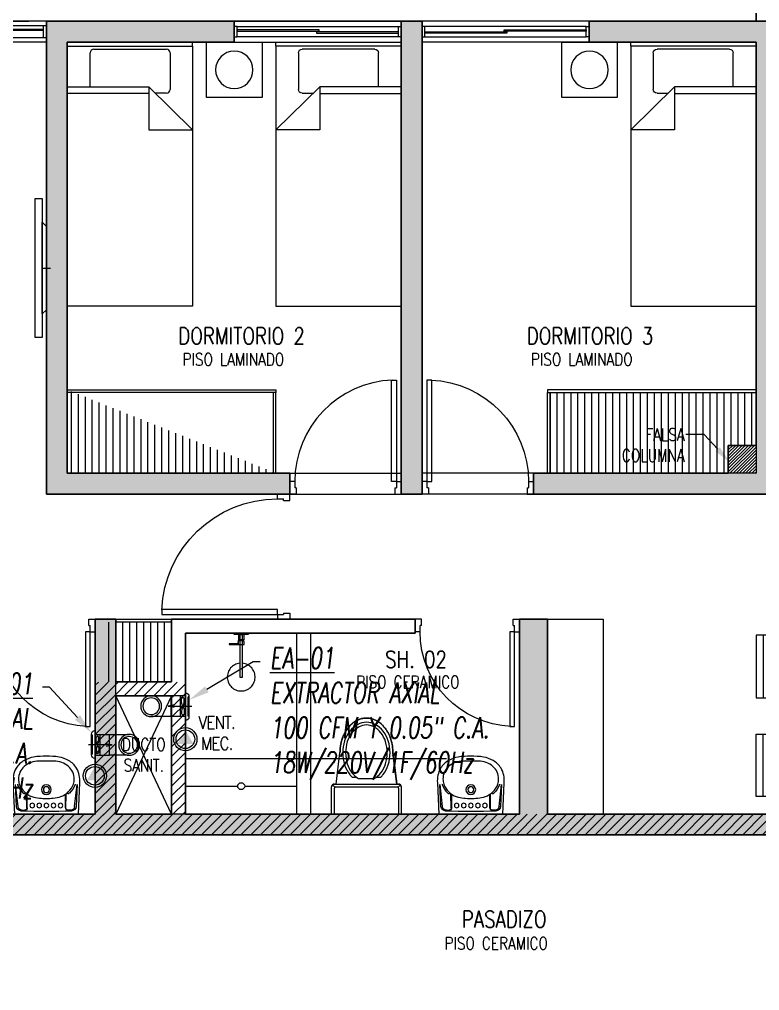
# Model space of a CAD drawing. Header units: millimetres. Extents: x -3 to 53, y -269 to 39.
# Drawn here: x 29.66 to 34.98, y -157.61 to -150.63 of the extents above; entities that cross this region are included whole.
import ezdxf
from ezdxf import colors
from ezdxf.entities.mleader import LeaderData, LeaderLine
from ezdxf.enums import TextEntityAlignment as Align
from ezdxf.math import Vec2, Vec3

# ---------------------------------------------------------------- set-up
doc = ezdxf.new("R2010")
doc.units = ezdxf.units.MM
doc.header["$LTSCALE"] = 15
doc.linetypes.add('HIDDEN2', pattern=[0.1875, 0.125, -0.0625])
doc.layers.get('0').update_dxf_attribs({"color": 250})
for name, color, linetype in [('A-EST HATCH', 250, 'Continuous'), ('A-EST PLACAS', 250, 'Continuous'), ('A-EST VIGAS', 250, 'HIDDEN2'), ('A-HATCH', 250, 'Continuous'), ('A-LINEAS', 250, 'Continuous'), ('A-MOBILIARIO', 250, 'Continuous'), ('A-MURO BAJO', 251, 'Continuous'), ('A-PROYECCIONES', 250, 'HIDDEN2'), ('A-SANITARIOS', 250, 'Continuous'), ('A-TEXTO-ACABADO PISO', 250, 'Continuous'), ('A-TEXTO-AMBIENTE', 252, 'Continuous'), ('A-TEXTO-INDICACIONES', 250, 'Continuous'), ('DLP_MOBILIARIO FIJO', 250, 'Continuous'), ('L-06_EQ-FIN-CONT', 141, 'Continuous'), ('L3 Equipos y Ductos', 160, 'Continuous'), ('L4 Linea mediana', 191, 'Continuous'), ('L6 Linea fina', 141, 'Continuous'), ('MURO CF 60', 250, 'Continuous')]:
    doc.layers.add(name, color=color, linetype=linetype)
doc.layers.add('A-MUROS', color=252, linetype='Continuous', lineweight=30)
doc.styles.add('JNV ING', font='romans.shx', dxfattribs={"width": 0.7, "oblique": 8, "height": 0.15})
doc.styles.add('ROMANS', font='romans.shx', dxfattribs={"width": 0.8})
pattern_1 = [(45, (359.999406, -111.216353), (-0.035355339, 0.035355339), [])]

# ---------------------------------------------------------------- blocks, each defined once
blk = doc.blocks.new('FUTURE 150')
at = {"layer": 'L3 Equipos y Ductos'}
for p, q in [((-0.1294, 0.1486), (-0.1294, -0.0006)), ((-0.104, -0.026), (-0.104, 0.174)), ((-0.104, 0.152), (0, 0.152)), ((0, 0.152), (0, 0.002)), ((-0.104, 0.002), (0, 0.002))]:
    blk.add_line(p, q, dxfattribs=at)
for centre, start, end in [((-0.104, 0.1486), 90, 180), ((-0.104, -0.0006), 180, 270)]:
    blk.add_arc(centre, 0.0254, start, end, dxfattribs=at)
at = {"layer": 'L4 Linea mediana'}
for p, q in [((-0.1294, 0.1448), (-0.1239, 0.1448)), ((-0.1239, 0.0052), (-0.1239, 0.1448)), ((-0.066, 0.152), (-0.066, 0.002)), ((-0.1294, 0.0052), (-0.1239, 0.0052))]:
    blk.add_line(p, q, dxfattribs=at)
at = {"layer": 'L6 Linea fina'}
for p, q in [((0.0199, 0.077), (-0.1499, 0.077)), ((-0.0231, 0.0872), (0.0199, 0.077)), ((-0.0231, 0.0668), (0.0199, 0.077))]:
    blk.add_line(p, q, dxfattribs=at)
for points in [[(-0.0857, 0.077), (-0.0921, 0.0934), (-0.0951, 0.1284), (-0.0911, 0.1379), (-0.0857, 0.1402)], [(-0.0857, 0.077), (-0.0794, 0.0934), (-0.0764, 0.1284), (-0.0804, 0.1379), (-0.0857, 0.1402)], [(-0.0857, 0.077), (-0.0921, 0.0606), (-0.0951, 0.0256), (-0.0911, 0.0161), (-0.0857, 0.0138)], [(-0.0857, 0.077), (-0.0794, 0.0606), (-0.0764, 0.0256), (-0.0804, 0.0161), (-0.0857, 0.0138)]]:
    blk.add_spline(points, degree=3, dxfattribs=at)
blk = doc.blocks.new('Trampa de humo')
at = {"layer": 'L3 Equipos y Ductos'}
blk.add_lwpolyline([(0.155, 0.15), (0.013, 0.15), (0.013, 0), (0.155, 0)], dxfattribs=at)
for radius in [0.075, 0.06]:
    blk.add_circle((0.155, 0.075), radius, dxfattribs=at)
blk = doc.blocks.new('FUTURE150 con trampa')
blk.add_blockref('Trampa de humo', (0.0927, 0.0279))
at = {"layer": 'L-06_EQ-FIN-CONT'}
blk.add_blockref('FUTURE 150', (0.1057, 0.0259), dxfattribs=at)
blk = doc.blocks.new('PTO ELECT')
at = {"layer": 'L4 Linea mediana', "ltscale": 1.5}
blk.add_circle((-0.6859, 0.0891), 0.0833, dxfattribs=at)
at = {"layer": 'L6 Linea fina', "ltscale": 1.5}
blk.add_circle((-0.6859, 0.0891), 0.0671, dxfattribs=at)
blk.add_solid([(-0.6278, 0.0555), (-0.744, 0.0555), (-0.6278, 0.0555), (-0.6859, 0.1562)], dxfattribs=at)
blk = doc.blocks.new('TEXTO DUCTOS PT')
at = {"layer": 'A-TEXTO-INDICACIONES', "insert": (29.2, -5.75, 0), "char_height": 0.09, "width": 0.4157, "attachment_point": 5, "style": 'ROMANS'}
blk.add_mtext('\\pxsm1,t16;DUCTO SANIT.', dxfattribs=at)
blk = doc.blocks.new('EST.P11')
at = {"layer": 'A-EST HATCH'}
h = blk.add_hatch(color=256, dxfattribs=at)
h.dxf.hatch_style = 1
h.paths.add_polyline_path([(31.6, 7.325), (30, 7.325), (30, 10.425), (31.2, 10.425), (31.2, 10.575), (29.85, 10.575), (29.85, 7.175), (31.6, 7.175)])
h.paths.add_polyline_path([(32.4, 10.575), (32.55, 10.575), (32.55, 7.175), (32.4, 7.175)])
h.paths.add_polyline_path([(34.95, 10.425), (34.95, 7.325), (33.35, 7.325), (33.35, 7.175), (35.1, 7.175), (35.1, 10.575), (33.75, 10.575), (33.75, 10.425)])
h = blk.add_hatch(color=256, dxfattribs=at)
h.dxf.hatch_style = 1
h.paths.add_polyline_path([(27.6, 4.725), (37, 4.725), (37, 4.875), (33.45, 4.875), (33.45, 6.275), (33.25, 6.275), (33.25, 4.875), (30.35, 4.875), (30.35, 6.275), (30.2, 6.275), (30.2, 4.875), (27.8, 4.875), (27.8, 6.125), (29.45, 6.125), (29.45, 6.275), (27.175, 6.275), (27.175, 6.125), (27.6, 6.125)])
h.paths.add_polyline_path([(29, 1.975), (29, 2.125), (27.2, 2.125), (27.2, 3.375), (29.75, 3.375), (29.75, 1.975), (29.9, 1.975), (29.9, 3.375), (33.25, 3.375), (33.25, 1.975), (33.45, 1.975), (33.45, 3.375), (37, 3.375), (37, 3.525), (27, 3.525), (27, 1.975)])
at = {"layer": 'A-EST PLACAS'}
for points in [[(31.6, 7.325), (30, 7.325), (30, 10.425), (31.2, 10.425), (31.2, 10.575), (29.85, 10.575), (29.85, 7.175), (31.6, 7.175)], [(32.4, 10.575), (32.55, 10.575), (32.55, 7.175), (32.4, 7.175)], [(34.95, 10.425), (34.95, 7.325), (33.35, 7.325), (33.35, 7.175), (35.1, 7.175), (35.1, 10.575), (33.75, 10.575), (33.75, 10.425)], [(27.6, 4.725), (37, 4.725), (37, 4.875), (33.45, 4.875), (33.45, 6.275), (33.25, 6.275), (33.25, 4.875), (30.35, 4.875), (30.35, 6.275), (30.2, 6.275), (30.2, 4.875), (27.8, 4.875), (27.8, 6.125), (29.45, 6.125), (29.45, 6.275), (27.175, 6.275), (27.175, 6.125), (27.6, 6.125)]]:
    blk.add_lwpolyline(points, close=True, dxfattribs=at)
at = {"layer": 'A-EST VIGAS'}
for p, q in [((27.85, 10.575), (29.85, 10.575)), ((32.4, 10.575), (31.2, 10.575)), ((33.75, 10.575), (32.55, 10.575)), ((31.6, 7.325), (32.4, 7.325)), ((33.35, 7.325), (32.55, 7.325)), ((31.6, 7.175), (32.4, 7.175)), ((33.35, 7.175), (32.55, 7.175))]:
    blk.add_line(p, q, dxfattribs=at)
blk.add_lwpolyline([(34.95, 10.575), (34.95, 11.05), (37.9, 11.05)], dxfattribs=at)
blk = doc.blocks.new('*U140')
for p, q in [((0.01, 0.855), (0.01, 0.9)), ((0.055, 0.855), (0.01, 0.855)), ((0.1, 0.865), (0.055, 0.865)), ((0.055, 0.855), (0.055, 0.865)), ((0.1, 0.865), (0.1, 0.9)), ((0.055, 0.045), (0.01, 0.045)), ((0.01, 0.045), (0.01, 0)), ((0.055, 0.045), (0.055, 0.035)), ((0.1, 0.035), (0.055, 0.035)), ((0.1, 0.035), (0.1, 0))]:
    blk.add_line(p, q)
blk.add_lwpolyline([(0.93, 0.07), (0.93, 0.035), (0.1, 0.035), (0.1, 0.07)], close=True)
at = {"linetype": 'HIDDEN2'}
blk.add_arc((0.0995, 0.0339), 0.8311, 2.23015, 89.96723, dxfattribs=at)
blk = doc.blocks.new('*U142')
for p, q in [((0.01, 0.705), (0.01, 0.75)), ((0.055, 0.705), (0.01, 0.705)), ((0.1, 0.715), (0.055, 0.715)), ((0.055, 0.705), (0.055, 0.715)), ((0.1, 0.715), (0.1, 0.75)), ((0.055, 0.045), (0.01, 0.045)), ((0.01, 0.045), (0.01, 0)), ((0.055, 0.045), (0.055, 0.035)), ((0.1, 0.035), (0.055, 0.035)), ((0.1, 0.035), (0.1, 0))]:
    blk.add_line(p, q)
blk.add_lwpolyline([(0.78, 0.07), (0.78, 0.035), (0.1, 0.035), (0.1, 0.07)], close=True)
at = {"linetype": 'HIDDEN2'}
blk.add_arc((0.0996, 0.0341), 0.6809, 2.23015, 89.96723, dxfattribs=at)
blk = doc.blocks.new('BOWL-ITALGRIF_VARADERO_01')
for p, q in [((-0.2032, -0.1971), (-0.2208, -0.038)), ((0.2032, -0.1971), (0.2208, -0.038)), ((-0.1404, -0.2077), (-0.1424, -0.1083)), ((-0.1375, -0.205), (-0.1375, -0.1117)), ((0.1375, -0.205), (0.1375, -0.1117)), ((0.1404, -0.2077), (0.1424, -0.1083)), ((-0.1753, -0.222), (-0.1544, -0.222)), ((0.1753, -0.222), (0.1544, -0.222))]:
    blk.add_line(p, q)
for points in [[(-0.0917, 0.1589, -0.02989), (-0.0456, 0.1646, -0.007822), (0.0456, 0.1646, -0.02989), (0.0918, 0.1589, -0.091737), (0.1601, 0.1343, -0.112496), (0.2175, 0.0792, -0.147885), (0.2402, -0.0257), (0.23, -0.25), (-0.23, -0.25), (-0.2402, -0.0257, -0.147885), (-0.2175, 0.0792, -0.112496), (-0.1601, 0.1343, -0.091737)], [(-0.0496, -0.1363, -0.062677), (-0.1048, -0.1249, -0.110639), (-0.1576, -0.091, -0.120976), (-0.195, -0.0344, -0.061198), (-0.2, 0, -0.21707), (-0.1593, 0.092, -0.174983), (-0.0545, 0.1298, -0.010618), (0, 0.131, -0.010618), (0.0545, 0.1298, -0.174983), (0.1593, 0.092, -0.21707), (0.2, 0, -0.061198), (0.195, -0.0344, -0.120976), (0.1576, -0.091, -0.110639), (0.1048, -0.1249, -0.062677), (0.0496, -0.1363, -0.017583), (0, -0.138, -0.017583)]]:
    blk.add_lwpolyline(points, format="xyb", close=True)
for points in [[(-0.2216, -0.0381), (-0.2145, -0.1954, 0.390823), (-0.1807, -0.2288, 0.017524), (0.1807, -0.2288, 0.390823), (0.2145, -0.1954), (0.2216, -0.0381)], [(-0.2072, -0.035, 0.005), (-0.2064, -0.038, 0.121292), (-0.166, -0.0996, 0.007977), (-0.1624, -0.1031)], [(0.2072, -0.035, -0.005), (0.2064, -0.038, -0.121292), (0.166, -0.0996, -0.007977), (0.1624, -0.1031)]]:
    blk.add_lwpolyline(points, format="xyb")
for centre, radius in [((0, -0.075), 0.035), ((0, -0.075), 0.0215), ((-0.1015, -0.1885), 0.0165), ((-0.051, -0.1885), 0.0165), ((0, -0.1885), 0.0165), ((0.051, -0.1885), 0.0165), ((0.1015, -0.1885), 0.0165)]:
    blk.add_circle(centre, radius)
for centre, radius, start, end in [((-0.1583, -0.0987), 0.006, 226.64309, 46.64309), ((-0.1404, -0.1083), 0.002, 54.36186, 181.13739), ((-0.1355, -0.1117), 0.002, 56.71088, 180), ((0.1048, -0.1249), 9.094947017729287e-16, 0, 217.6714), ((0.1355, -0.1117), 0.002, 0, 123.28912), ((0.1404, -0.1083), 0.002, 358.86261, 125.63814), ((0.1583, -0.0987), 0.006, 133.35691, 313.35691), ((-0.1753, -0.194), 0.028, 186.31112, 270), ((-0.1545, -0.205), 0.017, 270, 0), ((-0.1544, -0.208), 0.014, 270, 1.13739), ((0.1545, -0.205), 0.017, 180, 270), ((0.1544, -0.208), 0.014, 178.86261, 270), ((0.1753, -0.194), 0.028, 270, 353.68888)]:
    blk.add_arc(centre, radius, start, end)
blk = doc.blocks.new('SIFON JET_PLANTA')
for p, q in [((-0.215, 0.2181, 0), (-0.44, 0.19, 0)), ((-0.215, -0.23, 0), (-0.215, 0.23, 0)), ((-0.2091, 0.2441, 0), (-0.1921, 0.2271, 0)), ((-0.195, 0.25, 0), (0, 0.25, 0)), ((-0.195, -0.22, 0), (-0.195, 0.22, 0)), ((-0.185, 0.23, 0), (0, 0.23, 0)), ((0, 0.25, 0), (0, -0.25, 0)), ((-0.265, 0.0718, 0), (-0.265, 0.1028, 0)), ((-0.255, -0.0562, 0), (-0.255, 0.0562, 0)), ((-0.265, -0.1028, 0), (-0.265, -0.0718, 0)), ((-0.215, -0.2181, 0), (-0.44, -0.19, 0)), ((-0.2091, -0.2441, 0), (-0.1921, -0.2271, 0)), ((0, -0.25, 0), (-0.195, -0.25, 0)), ((0, -0.23, 0), (-0.185, -0.23, 0))]:
    blk.add_line(p, q)
at = {"extrusion": (-2.64698e-23, 6.61744e-24, -1)}
for p, q in [((-0.4322, 0.191, 0), (-0.215, 0.2181, 0)), ((-0.215, 0.2278, 0), (-0.2149, 0.2323, 0)), ((-0.215, 0.2234, 0), (-0.215, 0.2278, 0)), ((-0.215, 0.2181, 0), (-0.215, 0.2234, 0)), ((-0.2149, 0.2323, 0), (-0.2142, 0.2356, 0)), ((-0.2142, 0.2356, 0), (-0.2129, 0.239, 0)), ((-0.2129, 0.239, 0), (-0.211, 0.2419, 0)), ((-0.211, 0.2419, 0), (-0.2091, 0.2441, 0)), ((-0.2091, 0.2441, 0), (-0.2077, 0.2455, 0)), ((-0.2077, 0.2455, 0), (-0.2055, 0.247, 0)), ((-0.2055, 0.247, 0), (-0.2007, 0.2492, 0)), ((-0.2007, 0.2492, 0), (-0.195, 0.25, 0)), ((-0.195, 0.25, 0), (-0.195, 0.25, 0)), ((-0.195, 0.25, 0), (-0.1605, 0.25, 0)), ((-0.1605, 0.25, 0), (-0.0975, 0.25, 0)), ((-0.0975, 0.25, 0), (-0.0323, 0.25, 0)), ((-0.0323, 0.25, 0), (0, 0.25, 0)), ((0, 0.25, 0), (0, -0.25, 0)), ((-0.6106, 0.1389, 0), (-0.6061, 0.142, 0)), ((-0.6061, 0.142, 0), (-0.6, 0.1461, 0)), ((-0.6, 0.1461, 0), (-0.5963, 0.1484, 0)), ((-0.5963, 0.1484, 0), (-0.5908, 0.1517, 0)), ((-0.5908, 0.1517, 0), (-0.5862, 0.1543, 0)), ((-0.5862, 0.1543, 0), (-0.5794, 0.158, 0)), ((-0.5794, 0.158, 0), (-0.5693, 0.1629, 0)), ((-0.5693, 0.1629, 0), (-0.5517, 0.1703, 0)), ((-0.5517, 0.1703, 0), (-0.5465, 0.1722, 0)), ((-0.5465, 0.1722, 0), (-0.5385, 0.1749, 0)), ((-0.5385, 0.1749, 0), (-0.5346, 0.176, 0)), ((-0.5346, 0.176, 0), (-0.5265, 0.1784, 0)), ((-0.5265, 0.1784, 0), (-0.5216, 0.1797, 0)), ((-0.5216, 0.1797, 0), (-0.5148, 0.1813, 0)), ((-0.5148, 0.1813, 0), (-0.5079, 0.1829, 0)), ((-0.5079, 0.1829, 0), (-0.5016, 0.1842, 0)), ((-0.5016, 0.1842, 0), (-0.4865, 0.1867, 0)), ((-0.4865, 0.1867, 0), (-0.4763, 0.188, 0)), ((-0.4763, 0.188, 0), (-0.4726, 0.1884, 0)), ((-0.4726, 0.1884, 0), (-0.4636, 0.1892, 0)), ((-0.4636, 0.1892, 0), (-0.4549, 0.1897, 0)), ((-0.4549, 0.1897, 0), (-0.449, 0.1899, 0)), ((-0.449, 0.1899, 0), (-0.44, 0.19, 0)), ((-0.44, 0.19, 0), (-0.4322, 0.191, 0)), ((-0.6745, 0.0655, 0), (-0.6722, 0.0699, 0)), ((-0.6722, 0.0699, 0), (-0.6705, 0.0728, 0)), ((-0.6705, 0.0728, 0), (-0.669, 0.0755, 0)), ((-0.669, 0.0755, 0), (-0.6672, 0.0785, 0)), ((-0.6672, 0.0785, 0), (-0.665, 0.082, 0)), ((-0.665, 0.082, 0), (-0.6634, 0.0845, 0)), ((-0.6634, 0.0845, 0), (-0.6611, 0.088, 0)), ((-0.6611, 0.088, 0), (-0.657, 0.0936, 0)), ((-0.657, 0.0936, 0), (-0.6534, 0.0984, 0)), ((-0.657, 0.0936, 0), (-0.657, 0.0936, 0)), ((-0.6534, 0.0984, 0), (-0.6503, 0.1023, 0)), ((-0.6534, 0.0984, 0), (-0.6534, 0.0984, 0)), ((-0.6503, 0.1023, 0), (-0.6453, 0.108, 0)), ((-0.6453, 0.108, 0), (-0.6386, 0.1152, 0)), ((-0.6386, 0.1152, 0), (-0.6326, 0.121, 0)), ((-0.6326, 0.121, 0), (-0.6299, 0.1235, 0)), ((-0.6299, 0.1235, 0), (-0.6251, 0.1276, 0)), ((-0.6251, 0.1276, 0), (-0.6206, 0.1314, 0)), ((-0.6206, 0.1314, 0), (-0.6168, 0.1344, 0)), ((-0.6168, 0.1344, 0), (-0.6106, 0.1389, 0)), ((-0.69, 0, 0), (-0.6899, 0.0044, 0)), ((-0.6899, 0.0044, 0), (-0.6897, 0.0096, 0)), ((-0.6897, 0.0096, 0), (-0.6893, 0.014, 0)), ((-0.6893, 0.014, 0), (-0.6887, 0.0194, 0)), ((-0.6887, 0.0194, 0), (-0.6881, 0.0236, 0)), ((-0.6881, 0.0236, 0), (-0.6872, 0.0284, 0)), ((-0.6881, 0.0236, 0), (-0.6881, 0.0236, 0)), ((-0.6872, 0.0284, 0), (-0.6867, 0.031, 0)), ((-0.6867, 0.031, 0), (-0.6855, 0.0361, 0)), ((-0.6855, 0.0361, 0), (-0.6838, 0.0421, 0)), ((-0.6855, 0.0361, 0), (-0.6855, 0.0361, 0)), ((-0.6838, 0.0421, 0), (-0.6819, 0.048, 0)), ((-0.6838, 0.0421, 0), (-0.6838, 0.0421, 0)), ((-0.6819, 0.048, 0), (-0.6804, 0.0521, 0)), ((-0.6804, 0.0521, 0), (-0.6793, 0.0547, 0)), ((-0.6793, 0.0547, 0), (-0.6779, 0.0582, 0)), ((-0.6779, 0.0582, 0), (-0.6745, 0.0655, 0)), ((-0.6745, 0.0655, 0), (-0.6745, 0.0655, 0)), ((-0.6899, -0.0065, 0), (-0.69, 0, 0)), ((-0.6896, -0.0111, 0), (-0.6899, -0.0065, 0)), ((-0.6891, -0.0164, 0), (-0.6896, -0.0111, 0)), ((-0.6881, -0.0232, 0), (-0.6891, -0.0164, 0)), ((-0.6876, -0.0264, 0), (-0.6881, -0.0232, 0)), ((-0.687, -0.0296, 0), (-0.6876, -0.0264, 0)), ((-0.6864, -0.0321, 0), (-0.687, -0.0296, 0)), ((-0.6855, -0.0361, 0), (-0.6864, -0.0321, 0)), ((-0.6838, -0.0419, 0), (-0.6855, -0.0361, 0)), ((-0.6827, -0.0457, 0), (-0.6838, -0.0419, 0)), ((-0.6814, -0.0492, 0), (-0.6827, -0.0457, 0)), ((-0.6803, -0.0522, 0), (-0.6814, -0.0492, 0)), ((-0.6792, -0.0551, 0), (-0.6803, -0.0522, 0)), ((-0.6779, -0.0581, 0), (-0.6792, -0.0551, 0)), ((-0.677, -0.0602, 0), (-0.6779, -0.0581, 0)), ((-0.6751, -0.0642, 0), (-0.677, -0.0602, 0)), ((-0.6722, -0.0699, 0), (-0.6751, -0.0642, 0)), ((-0.6706, -0.0727, 0), (-0.6722, -0.0699, 0)), ((-0.6679, -0.0774, 0), (-0.6706, -0.0727, 0)), ((-0.6646, -0.0826, 0), (-0.6679, -0.0774, 0)), ((-0.6623, -0.0862, 0), (-0.6646, -0.0826, 0)), ((-0.6599, -0.0897, 0), (-0.6623, -0.0862, 0)), ((-0.6554, -0.0958, 0), (-0.6599, -0.0897, 0)), ((-0.6494, -0.1032, 0), (-0.6554, -0.0958, 0)), ((-0.6458, -0.1074, 0), (-0.6494, -0.1032, 0)), ((-0.64, -0.1137, 0), (-0.6458, -0.1074, 0)), ((-0.6379, -0.1158, 0), (-0.64, -0.1137, 0)), ((-0.6347, -0.119, 0), (-0.6379, -0.1158, 0)), ((-0.6335, -0.1201, 0), (-0.6347, -0.119, 0)), ((-0.6347, -0.119, 0), (-0.6347, -0.119, 0)), ((-0.6318, -0.1217, 0), (-0.6335, -0.1201, 0)), ((-0.6305, -0.123, 0), (-0.6318, -0.1217, 0)), ((-0.6318, -0.1217, 0), (-0.6318, -0.1217, 0)), ((-0.6288, -0.1244, 0), (-0.6305, -0.123, 0)), ((-0.6276, -0.1255, 0), (-0.6288, -0.1244, 0)), ((-0.6262, -0.1268, 0), (-0.6276, -0.1255, 0)), ((-0.6245, -0.1281, 0), (-0.6262, -0.1268, 0)), ((-0.6235, -0.1291, 0), (-0.6245, -0.1281, 0)), ((-0.6245, -0.1281, 0), (-0.6245, -0.1281, 0)), ((-0.6223, -0.13, 0), (-0.6235, -0.1291, 0)), ((-0.6215, -0.1307, 0), (-0.6223, -0.13, 0)), ((-0.6204, -0.1315, 0), (-0.6215, -0.1307, 0)), ((-0.6193, -0.1324, 0), (-0.6204, -0.1315, 0)), ((-0.6179, -0.1335, 0), (-0.6193, -0.1324, 0)), ((-0.6168, -0.1344, 0), (-0.6179, -0.1335, 0)), ((-0.6153, -0.1355, 0), (-0.6168, -0.1344, 0)), ((-0.6142, -0.1363, 0), (-0.6153, -0.1355, 0)), ((-0.612, -0.1379, 0), (-0.6142, -0.1363, 0)), ((-0.6086, -0.1403, 0), (-0.612, -0.1379, 0)), ((-0.607, -0.1415, 0), (-0.6086, -0.1403, 0)), ((-0.6058, -0.1422, 0), (-0.607, -0.1415, 0)), ((-0.6039, -0.1435, 0), (-0.6058, -0.1422, 0)), ((-0.602, -0.1448, 0), (-0.6039, -0.1435, 0)), ((-0.6004, -0.1458, 0), (-0.602, -0.1448, 0)), ((-0.5987, -0.1469, 0), (-0.6004, -0.1458, 0)), ((-0.5964, -0.1483, 0), (-0.5987, -0.1469, 0)), ((-0.595, -0.1492, 0), (-0.5964, -0.1483, 0)), ((-0.5936, -0.15, 0), (-0.595, -0.1492, 0)), ((-0.5918, -0.1511, 0), (-0.5936, -0.15, 0)), ((-0.5896, -0.1524, 0), (-0.5918, -0.1511, 0)), ((-0.5871, -0.1538, 0), (-0.5896, -0.1524, 0)), ((-0.5833, -0.1559, 0), (-0.5871, -0.1538, 0)), ((-0.5781, -0.1587, 0), (-0.5833, -0.1559, 0)), ((-0.5759, -0.1598, 0), (-0.5781, -0.1587, 0)), ((-0.5738, -0.1608, 0), (-0.5759, -0.1598, 0)), ((-0.5702, -0.1625, 0), (-0.5738, -0.1608, 0)), ((-0.5675, -0.1637, 0), (-0.5702, -0.1625, 0)), ((-0.5659, -0.1645, 0), (-0.5675, -0.1637, 0)), ((-0.5644, -0.1652, 0), (-0.5659, -0.1645, 0)), ((-0.5614, -0.1664, 0), (-0.5644, -0.1652, 0)), ((-0.5598, -0.1671, 0), (-0.5614, -0.1664, 0)), ((-0.5568, -0.1683, 0), (-0.5598, -0.1671, 0)), ((-0.5543, -0.1693, 0), (-0.5568, -0.1683, 0)), ((-0.551, -0.1706, 0), (-0.5543, -0.1693, 0)), ((-0.5491, -0.1713, 0), (-0.551, -0.1706, 0)), ((-0.5465, -0.1722, 0), (-0.5491, -0.1713, 0)), ((-0.5449, -0.1728, 0), (-0.5465, -0.1722, 0)), ((-0.5428, -0.1735, 0), (-0.5449, -0.1728, 0)), ((-0.5412, -0.174, 0), (-0.5428, -0.1735, 0)), ((-0.5385, -0.1749, 0), (-0.5412, -0.174, 0)), ((-0.5352, -0.1759, 0), (-0.5385, -0.1749, 0)), ((-0.5385, -0.1749, 0), (-0.5385, -0.1749, 0)), ((-0.5321, -0.1768, 0), (-0.5352, -0.1759, 0)), ((-0.5296, -0.1775, 0), (-0.5321, -0.1768, 0)), ((-0.5267, -0.1783, 0), (-0.5296, -0.1775, 0)), ((-0.5238, -0.1791, 0), (-0.5267, -0.1783, 0)), ((-0.5267, -0.1783, 0), (-0.5267, -0.1783, 0)), ((-0.5217, -0.1796, 0), (-0.5238, -0.1791, 0)), ((-0.5177, -0.1807, 0), (-0.5217, -0.1796, 0)), ((-0.5151, -0.1813, 0), (-0.5177, -0.1807, 0)), ((-0.5118, -0.1821, 0), (-0.5151, -0.1813, 0)), ((-0.5094, -0.1826, 0), (-0.5118, -0.1821, 0)), ((-0.5066, -0.1832, 0), (-0.5094, -0.1826, 0)), ((-0.5022, -0.184, 0), (-0.5066, -0.1832, 0)), ((-0.4974, -0.1849, 0), (-0.5022, -0.184, 0)), ((-0.495, -0.1854, 0), (-0.4974, -0.1849, 0)), ((-0.4974, -0.1849, 0), (-0.4974, -0.1849, 0)), ((-0.4936, -0.1856, 0), (-0.495, -0.1854, 0)), ((-0.4916, -0.1859, 0), (-0.4936, -0.1856, 0)), ((-0.4884, -0.1864, 0), (-0.4916, -0.1859, 0)), ((-0.4862, -0.1867, 0), (-0.4884, -0.1864, 0)), ((-0.4824, -0.1872, 0), (-0.4862, -0.1867, 0)), ((-0.4812, -0.1874, 0), (-0.4824, -0.1872, 0)), ((-0.4785, -0.1877, 0), (-0.4812, -0.1874, 0)), ((-0.4761, -0.188, 0), (-0.4785, -0.1877, 0)), ((-0.4735, -0.1883, 0), (-0.4761, -0.188, 0)), ((-0.4695, -0.1887, 0), (-0.4735, -0.1883, 0)), ((-0.4651, -0.189, 0), (-0.4695, -0.1887, 0)), ((-0.4639, -0.1891, 0), (-0.4651, -0.189, 0)), ((-0.4651, -0.189, 0), (-0.4651, -0.189, 0)), ((-0.4619, -0.1893, 0), (-0.4639, -0.1891, 0)), ((-0.4592, -0.1894, 0), (-0.4619, -0.1893, 0)), ((-0.4568, -0.1896, 0), (-0.4592, -0.1894, 0)), ((-0.455, -0.1897, 0), (-0.4568, -0.1896, 0)), ((-0.4518, -0.1898, 0), (-0.455, -0.1897, 0)), ((-0.449, -0.1899, 0), (-0.4518, -0.1898, 0)), ((-0.4467, -0.1899, 0), (-0.449, -0.1899, 0)), ((-0.4428, -0.19, 0), (-0.4467, -0.1899, 0)), ((-0.44, -0.19, 0), (-0.4428, -0.19, 0)), ((-0.215, -0.2181, 0), (-0.44, -0.19, 0)), ((-0.215, -0.227, 0), (-0.215, -0.2181, 0)), ((-0.215, -0.23, 0), (-0.215, -0.227, 0)), ((-0.2147, -0.2335, 0), (-0.215, -0.23, 0)), ((-0.2138, -0.2369, 0), (-0.2147, -0.2335, 0)), ((-0.2126, -0.2395, 0), (-0.2138, -0.2369, 0)), ((-0.2138, -0.2369, 0), (-0.2138, -0.2369, 0)), ((-0.2108, -0.2423, 0), (-0.2126, -0.2395, 0)), ((-0.2126, -0.2395, 0), (-0.2126, -0.2395, 0)), ((-0.2091, -0.2441, 0), (-0.2108, -0.2423, 0)), ((-0.2108, -0.2423, 0), (-0.2108, -0.2423, 0)), ((-0.2108, -0.2423, 0), (-0.2108, -0.2423, 0)), ((-0.209, -0.244, 0), (-0.2091, -0.2441, 0)), ((-0.2067, -0.2462, 0), (-0.209, -0.244, 0)), ((-0.209, -0.244, 0), (-0.209, -0.244, 0)), ((-0.2029, -0.2484, 0), (-0.2067, -0.2462, 0)), ((-0.2067, -0.2462, 0), (-0.2067, -0.2462, 0)), ((-0.1995, -0.2495, 0), (-0.2029, -0.2484, 0)), ((-0.2029, -0.2484, 0), (-0.2029, -0.2484, 0)), ((-0.195, -0.25, 0), (-0.1995, -0.2495, 0)), ((0, -0.25, 0), (-0.195, -0.25, 0))]:
    blk.add_line(p, q, dxfattribs=at)
at = {"elevation": 0}
for points in [[(-0.265, 0.1028, 0.0362), (-0.2844, 0.1202, 0.08725), (-0.3535, 0.1565, 0.077598), (-0.44, 0.17, 0.077598), (-0.5265, 0.1565, 0.08725), (-0.5956, 0.1202, 0.105601), (-0.6443, 0.0627, 0.12364), (-0.66, 0, 0.12364), (-0.6443, -0.0627, 0.105601), (-0.5956, -0.1202, 0.08725), (-0.5265, -0.1565, 0.077598), (-0.44, -0.17, 0.077598)], [(-0.255, 0.0562, 0.100268), (-0.2967, 0.1044, 0.08725), (-0.3596, 0.1374, 0.077598), (-0.44, 0.15, 0.077598), (-0.5204, 0.1374, 0.08725), (-0.5833, 0.1044, 0.105601), (-0.6266, 0.0532, 0.12364), (-0.64, 0, 0.12364), (-0.6266, -0.0532, 0.105601), (-0.5833, -0.1044, 0.08725), (-0.5204, -0.1374, 0.077598), (-0.44, -0.15, 0.077598)], [(-0.44, -0.15, 0.077598), (-0.3596, -0.1374, 0.08725), (-0.2967, -0.1044, 0.100268), (-0.255, -0.0562, 0.12364)], [(-0.44, -0.17, 0.077598), (-0.3535, -0.1565, 0.08725), (-0.2844, -0.1202, 0.0362), (-0.265, -0.1028, 0.12364)]]:
    blk.add_lwpolyline(points, format="xyb", dxfattribs=at)
for centre, radius, start, end in [((-0.195, 0.23, 0), 0.02, 90, 180), ((-0.185, 0.22, 0), 0.01, 90, 180), ((-0.4613, -0.0702, 0), 0.257, 107.47412, 127.23483), ((-0.44, -0.1379, 0), 0.3279, 90, 107.47412), ((-0.544, 0, 0), 0.146, 151.40883, 180), ((-0.4939, -0.0273, 0), 0.203, 127.23483, 151.40883), ((-0.544, 0, 0), 0.146, 180, 208.59117), ((-0.4939, 0.0273, 0), 0.203, 208.59117, 232.76517), ((-0.4613, 0.0702, 0), 0.257, 232.76517, 252.52588), ((-0.44, 0.1379, 0), 0.3279, 252.52588, 270), ((-0.195, -0.23, 0), 0.02, 180, 270), ((-0.185, -0.22, 0), 0.01, 180, 270)]:
    blk.add_arc(centre, radius, start, end)
blk = doc.blocks.new('ducha marsano')
at = {"linetype": 'HIDDEN2', "ltscale": 0.5, "extrusion": (-4.9425e-10, -7.91123e-10, -1)}
for p, q in [((-0.01, 0), (0.01, 0)), ((0.01, 0), (0.01, -0.3155)), ((-0.0205, -0.08), (-0.0205, -0.0601)), ((-0.0155, -0.058), (-0.0157, -0.058)), ((-0.01, -0.3155), (-0.01, 0)), ((0.0225, -0.0515), (-0.0001, -0.0515)), ((0.0225, -0.0515), (0.0225, -0.0627)), ((0.0225, -0.0682), (0.0225, -0.077)), ((0.021, -0.0815), (-0.019, -0.0815)), ((0.025, -0.0815), (0.021, -0.0815)), ((0.0225, -0.077), (0.025, -0.077)), ((0.025, -0.077), (0.0771, -0.077)), ((0.0771, -0.0815), (0.025, -0.0815)), ((0.0771, -0.077), (0.0816, -0.077)), ((0.0816, -0.0815), (0.0771, -0.0815)), ((0.0816, -0.077), (0.082, -0.077)), ((0.082, -0.0815), (0.0816, -0.0815)), ((0.082, -0.077), (0.084, -0.077)), ((0.084, -0.0815), (0.082, -0.0815)), ((0.0855, -0.0785), (0.0855, -0.08)), ((0.01, -0.3155), (-0.01, -0.3155))]:
    blk.add_line(p, q, dxfattribs=at)
for centre, radius, start, end in [((-0.0004, -0.0462), 0.02, 323.95812, 354.92979), ((0.0004, -0.0462), 0.02, 185.07021, 195.2705), ((0.019, -0.08), 0.0015, 270, 360), ((-0.084, -0.0785), 0.0015, 90, 180), ((-0.084, -0.08), 0.0015, 180, 270), ((0, -0.3155), 0.1, 95.73917, 84.26083)]:
    blk.add_arc(centre, radius, start, end, dxfattribs=at)
at = {"linetype": 'HIDDEN2', "ltscale": 0.5, "extrusion": (-4.94252e-10, -7.91124e-10, -1)}
blk.add_ellipse((0, -0.0515), major_axis=(-0.0225, -0.0095), ratio=0.001448, start_param=0.425436, end_param=1.567366, dxfattribs=at)
at = {"linetype": 'HIDDEN2', "ltscale": 0.5}
for points, degree in [([(-0.0305, 0), (0, 0), (0.0305, 0)], 2), ([(0.0305, 0), (0.0415, 0), (0.0525, 0)], 2), ([(0.0525, 0), (0.0525, -0.0038), (0.0525, -0.0075)], 2), ([(-0.0525, 0), (-0.0525, -0.0038), (-0.0525, -0.0075)], 2), ([(-0.0525, 0), (-0.0415, 0), (-0.0305, 0)], 2), ([(-0.0525, -0.0075), (-0.0525, -0.0075), (-0.0525, -0.0075)], 2), ([(0.0305, -0.008), (0, -0.008), (-0.0305, -0.008)], 2), ([(-0.0215, -0.008), (-0.0215, -0.0093), (-0.0215, -0.0105)], 2), ([(-0.021, -0.011), (-0.007, -0.011), (0.007, -0.011), (0.021, -0.011)], 3), ([(-0.02, -0.011), (-0.02, -0.0294), (-0.02, -0.0477)], 2), ([(-0.0197, -0.048), (0, -0.048), (0.0197, -0.048)], 2), ([(0.02, -0.011), (0.02, -0.0294), (0.02, -0.0477)], 2), ([(0.0215, -0.008), (0.0215, -0.0093), (0.0215, -0.0105)], 2)]:
    blk.add_open_spline(points, degree=degree, dxfattribs=at)
for points, weights in [([(-0.0525, -0.0075), (-0.0525, -0.0075), (-0.0525, -0.0075)], [1, 0.990847086912, 0.982266230892]), ([(-0.052, -0.008), (-0.0525, -0.008), (-0.0525, -0.0075)], [1, 0.707106781193, 1]), ([(-0.0215, -0.0105), (-0.0215, -0.011), (-0.021, -0.011)], [1, 0.70710678154, 1]), ([(-0.02, -0.0477), (-0.02, -0.048), (-0.0197, -0.048)], [1, 0.707106780138, 1]), ([(0.02, -0.0477), (0.02, -0.048), (0.0197, -0.048)], [1, 0.707106779703, 1]), ([(0.0211, -0.011), (0.0211, -0.011), (0.021, -0.011)], [1, 0.992411795776, 1]), ([(0.052, -0.008), (0.0521, -0.008), (0.0521, -0.008)], [1, 0.992411795771, 1])]:
    blk.add_rational_spline(points, weights, degree=2, dxfattribs=at)
for points, knots in [([(-0.0305, -0.008), (-0.0332, -0.008), (-0.0374, -0.008), (-0.0424, -0.008), (-0.0458, -0.008), (-0.0486, -0.008), (-0.0512, -0.008), (-0.052, -0.008), (-0.052, -0.008)], [0, 0, 0, 0, 8.104572, 12.495263, 16.885954, 21.276645, 25.667336, 33.771908, 33.771908, 33.771908, 33.771908]), ([(0.0225, -0.0682), (0.0225, -0.0682), (0.0225, -0.0682), (0.0225, -0.0679), (0.0224, -0.0677), (0.0224, -0.0672), (0.0224, -0.0669), (0.0223, -0.0662), (0.0223, -0.0658), (0.0223, -0.0652), (0.0223, -0.0648), (0.0224, -0.0641), (0.0224, -0.0638), (0.0224, -0.0633), (0.0225, -0.0631), (0.0225, -0.0628), (0.0225, -0.0627), (0.0225, -0.0627)], [0.4148436, 0.4148436, 0.4148436, 0.4148436, 0.5185541, 0.5185541, 0.6222645, 0.6222645, 0.7259759, 0.7259759, 0.8296873, 0.8296873, 0.9333987, 0.9333987, 1.03711, 1.03711, 1.1408205, 1.1408205, 1.2445309, 1.2445309, 1.2445309, 1.2445309]), ([(0.052, -0.008), (0.052, -0.008), (0.0512, -0.008), (0.0486, -0.008), (0.0458, -0.008), (0.0424, -0.008), (0.0374, -0.008), (0.0332, -0.008), (0.0305, -0.008)], [0, 0, 0, 0, 8.104572, 12.495263, 16.885954, 21.276645, 25.667336, 33.771908, 33.771908, 33.771908, 33.771908])]:
    blk.add_open_spline(points, degree=3, knots=knots, dxfattribs=at)
for points, weights, degree, knots in [([(0.0211, -0.011), (0.0211, -0.011), (0.0211, -0.011), (0.0211, -0.011), (0.0214, -0.0109), (0.0215, -0.0107), (0.0215, -0.0105)], [0.918641037743, 0.918640949346, 0.918640860949, 0.918640772552, 0.789223156395, 0.789223156395, 0.918640772552], 3, [0.1238988, 0.1238988, 0.1238988, 0.1238988, 0.1238993, 0.1238993, 0.1238993, 0.78603, 0.78603, 0.78603, 0.78603]), ([(0.0521, -0.008), (0.0521, -0.008), (0.0521, -0.008), (0.0525, -0.0079), (0.0525, -0.0075)], [0.918641037749, 0.918640905153, 0.918640772558, 0.724517853988, 0.918640772558], 2, [0.1238988, 0.1238988, 0.1238988, 0.1238993, 0.1238993, 0.7860311, 0.7860311, 0.7860311])]:
    blk.add_rational_spline(points, weights, degree=degree, knots=knots, dxfattribs=at)
blk = doc.blocks.new('1 PLAZA')
for p, q in [((-0.2592, -0.0513), (0.2619, -0.0513)), ((-0.2859, -0.3221), (-0.2859, -0.0781)), ((0.2887, -0.0781), (0.2887, -0.3415)), ((-0.45, -0.3221), (0.1356, -0.3221)), ((0.45, -0.6318), (0.1356, -0.3221)), ((0.1356, -0.3221), (0.1356, -0.6318)), ((0.1356, -0.371), (-0.45, -0.371)), ((0.2619, -0.3683), (0.1825, -0.3683)), ((0.1356, -0.6318), (0.45, -0.6318))]:
    blk.add_line(p, q)
at = {"extrusion": (4.49068e-08, -3.60286e-08, 1), "elevation": 0}
blk.add_lwpolyline([(-0.45, -0.0287), (0.45, -0.0287), (0.45, 0), (-0.45, 0)], close=True, dxfattribs=at)
blk.add_lwpolyline([(-0.45, -1.9), (-0.45, -0.0287), (0.45, -0.0287), (0.45, -1.9)], close=True)
for centre, start, end in [((-0.2592, -0.0781), 90, 180), ((0.2619, -0.0781), 0, 90), ((0.2619, -0.3415), 270, 0)]:
    blk.add_arc(centre, 0.0267, start, end)
blk = doc.blocks.new('VELADOR')
blk.add_lwpolyline([(0, 0.4), (0, 0), (0.4, 0), (0.4, 0.4)], close=True)
blk.add_circle((0.2, 0.2), 0.1344)
blk = doc.blocks.new('A$C72FD42DB')
for p, q in [((0.3255, 1.4, 0), (1.2255, 1.4, 0)), ((0.3255, 0), (0.3255, 1.4, 0)), ((1.2255, 0), (1.2255, 1.4, 0)), ((0.3255, 0), (1.2255, 0))]:
    blk.add_line(p, q)
for points in [[(0.3255, 1.285), (0.0755, 1.285), (0.0755, 0.835), (0.3255, 0.835)], [(0.1255, 1.285), (0.1255, 0.835)], [(1.2255, 1.285), (1.4755, 1.285), (1.4755, 0.835), (1.2255, 0.835)], [(1.4255, 1.285), (1.4255, 0.835)], [(0.3255, 0.125), (0.0755, 0.125), (0.0755, 0.575), (0.3255, 0.575)], [(0.1255, 0.125), (0.1255, 0.575)], [(1.2255, 0.125), (1.4755, 0.125), (1.4755, 0.575), (1.2255, 0.575)], [(1.4255, 0.125), (1.4255, 0.575)]]:
    blk.add_lwpolyline(points)
blk = doc.blocks.new('A$C4BFA03A9')
for points in [[(0.06, -0.5), (0.11, -0.5), (0.11, 0.5), (0.06, 0.5)], [(0.03, -0.3), (0.06, -0.33), (0.06, 0.33), (0.03, 0.3)]]:
    blk.add_lwpolyline(points, close=True)
at = {"layer": 'A-PROYECCIONES', "ltscale": 0.15}
blk.add_line((0.06, 0), (0, 0), dxfattribs=at)
blk = doc.blocks.new('*U141')
for p, q in [((0.01, 0.755), (0.01, 0.8)), ((0.1, 0.765), (0.1, 0.8)), ((0.055, 0.755), (0.01, 0.755)), ((0.1, 0.765), (0.055, 0.765)), ((0.055, 0.755), (0.055, 0.765)), ((0.055, 0.045), (0.01, 0.045)), ((0.01, 0.045), (0.01, 0)), ((0.055, 0.045), (0.055, 0.035)), ((0.1, 0.035), (0.055, 0.035)), ((0.1, 0.035), (0.1, 0))]:
    blk.add_line(p, q)
blk.add_lwpolyline([(0.83, 0.07), (0.83, 0.035), (0.1, 0.035), (0.1, 0.07)], close=True)
at = {"linetype": 'HIDDEN2'}
blk.add_arc((0.0996, 0.034), 0.731, 2.23015, 89.96723, dxfattribs=at)
blk = doc.blocks.new('VP.120')
at = {"layer": 'A-MURO BAJO'}
for p, q in [((0, 0), (1.2, 0)), ((0, -0.15), (1.2, -0.15))]:
    blk.add_line(p, q, dxfattribs=at)
at = {"layer": 'DLP_MOBILIARIO FIJO', "color": 251}
for p, q in [((0.02, -0.0375), (1.18, -0.0375)), ((1.18, -0.1125), (0.02, -0.1125))]:
    blk.add_line(p, q, dxfattribs=at)
at = {"layer": 'DLP_MOBILIARIO FIJO', "color": 6}
for points in [[(0, -0.1125), (0.02, -0.1125), (0.02, -0.0375), (0, -0.0375)], [(1.2, -0.1125), (1.18, -0.1125), (1.18, -0.0375), (1.2, -0.0375)]]:
    blk.add_lwpolyline(points, close=True, dxfattribs=at)
at = {"layer": 'DLP_MOBILIARIO FIJO', "elevation": 0}
for points in [[(0.61, -0.0625), (0.02, -0.0625), (0.02, -0.0725), (0.61, -0.0725)], [(0.59, -0.0875), (1.18, -0.0875), (1.18, -0.0775), (0.59, -0.0775)]]:
    blk.add_lwpolyline(points, close=True, dxfattribs=at)

msp = doc.modelspace()

# ---------------------------------------------------------------- hatches: boundary and pattern name
at = {"layer": 'A-HATCH'}
h = msp.add_hatch(dxfattribs=at)
h.set_pattern_fill('ANSI31', color=256, scale=0.005)
h.set_pattern_definition([(45, (108.629694, -138.011412), (-0.01122532, 0.01122532), [])])
h.paths.add_polyline_path([(34.95, -153.6893), (34.75, -153.6893), (34.75, -153.8893), (34.95, -153.8893)])
at = {"layer": 'DLP_MOBILIARIO FIJO'}
h = msp.add_hatch(dxfattribs=at)
h.set_pattern_fill('_USER', color=256, scale=0.05, angle=270, pattern_type=0)
h.set_pattern_definition([(270, (61.48, -103.30933), (0.05, -9e-18), [])])
edge = h.paths.add_edge_path()
edge.add_line((30, -153.2893), (30, -153.8893))
edge.add_line((30, -153.8893), (31.5, -153.8893))
h = msp.add_hatch(dxfattribs=at)
h.set_pattern_fill('_USER', color=256, scale=0.05, angle=270, pattern_type=0)
h.set_pattern_definition([(270, (63.47, -103.30933), (0.05, -9e-18), [])])
h.paths.add_polyline_path([(33.47, -153.3093), (33.47, -153.8893), (34.75, -153.8893), (34.75, -153.6893), (34.95, -153.6893), (34.95, -153.3093)])
h = msp.add_hatch(dxfattribs=at)
h.set_pattern_fill('_USER', color=256, scale=0.05, angle=270, pattern_type=0)
h.set_pattern_definition([(270, (107.200004, -85.064296), (0.05, -9e-18), [])])
h.paths.add_polyline_path([(30.3, -155.3893), (30.75, -155.3893), (30.75, -154.9593), (30.3, -154.9593)])
at = {"layer": 'MURO CF 60'}
h = msp.add_hatch(dxfattribs=at)
h.set_pattern_fill('_USER', color=256, scale=0.05, angle=45, pattern_type=0)
h.set_pattern_definition(pattern_1)
h.paths.add_polyline_path([(30.8494, -155.3914), (30.1994, -155.3914), (30.1994, -155.4914), (30.8494, -155.4914)])
h = msp.add_hatch(dxfattribs=at)
h.set_pattern_fill('_USER', color=256, scale=0.05, angle=45, pattern_type=0)
h.set_pattern_definition(pattern_1)
h.paths.add_polyline_path([(30.3494, -155.4914), (30.1994, -155.4914), (30.1994, -156.3498), (30.3494, -156.3414)])
h = msp.add_hatch(dxfattribs=at)
h.set_pattern_fill('_USER', color=256, scale=0.05, angle=45, pattern_type=0)
h.set_pattern_definition(pattern_1)
h.paths.add_polyline_path([(30.7494, -155.4914), (30.8494, -155.4914), (30.8494, -156.3414), (30.7494, -156.3414)])
h = msp.add_hatch(dxfattribs=at)
h.set_pattern_fill('_USER', color=256, scale=0.05, angle=45, pattern_type=0)
h.set_pattern_definition(pattern_1)
h.paths.add_polyline_path([(30.6994, -156.3414), (27.5994, -156.3414), (27.5994, -156.4913), (30.6994, -156.4913)])
h = msp.add_hatch(dxfattribs=at)
h.set_pattern_fill('_USER', color=256, scale=0.05, angle=45, pattern_type=0)
h.set_pattern_definition(pattern_1)
h.paths.add_polyline_path([(36.9994, -156.3414), (30.6994, -156.3414), (30.6994, -156.4913), (36.9994, -156.4913)])

# ---------------------------------------------------------------- linework, layer by layer
at = {"layer": 'A-LINEAS'}
for p, q in [((30.75, -156.3393, 0), (30.35, -155.4893)), ((30.75, -155.4893, 0), (30.35, -156.3393, 0)), ((30.85, -156.1393), (31.225, -156.1393)), ((31.275, -156.1393), (31.65, -156.1393))]:
    msp.add_line(p, q, dxfattribs=at)
msp.add_circle((31.25, -156.1393), 0.025, dxfattribs=at)
at = {"layer": 'A-MURO BAJO'}
for p, q in [((34.95, -150.1643), (34.95, -150.6393)), ((29.85, -150.6393), (27.85, -150.6393)), ((29.85, -150.7893), (27.85, -150.7893)), ((31.65, -156.3393), (31.65, -155.0393)), ((31.75, -156.3393), (31.75, -155.0393))]:
    msp.add_line(p, q, dxfattribs=at)
at = {"layer": 'A-MURO BAJO', "elevation": 0}
msp.add_lwpolyline([(33.45, -154.9393), (33.85, -154.9393), (33.85, -156.3393), (33.45, -156.3393)], close=True, dxfattribs=at)
at = {"layer": 'A-MUROS'}
for p, q in [((29.85, -150.6393), (31.2, -150.6393)), ((29.85, -150.6393), (29.85, -154.0393)), ((31.2, -150.6393), (31.2, -150.7893)), ((32.4, -150.6393), (32.4, -154.0393)), ((32.55, -150.6393), (32.4, -150.6393)), ((32.55, -150.6393), (32.55, -154.0393)), ((33.75, -150.6393), (33.75, -150.7893)), ((35.1, -150.6393), (33.75, -150.6393)), ((30, -150.7893), (30, -153.8893)), ((30, -150.7893), (31.2, -150.7893)), ((34.95, -150.7893), (33.75, -150.7893)), ((34.95, -150.7893), (34.95, -153.6893)), ((34.75, -153.8893), (34.75, -153.6893)), ((34.75, -153.6893), (34.95, -153.6893)), ((30, -153.8893), (31.6, -153.8893)), ((31.6, -153.8893), (31.6, -154.0393)), ((33.35, -153.8893), (33.35, -154.0393)), ((34.75, -153.8893), (33.35, -153.8893)), ((29.85, -154.0393), (31.6, -154.0393)), ((32.55, -154.0393), (32.4, -154.0393)), ((35.1, -154.0393), (33.35, -154.0393)), ((30.2, -154.9393), (30.2, -156.3393)), ((30.2, -154.9393), (30.35, -154.9393)), ((30.35, -154.9393), (30.35, -155.3893)), ((30.75, -154.9393), (30.75, -155.3893)), ((30.75, -154.9393), (32.5, -154.9393)), ((32.5, -155.0393), (32.5, -154.9393)), ((33.25, -154.9393), (33.45, -154.9393)), ((33.25, -154.9393), (33.25, -156.3393)), ((33.45, -154.9393), (33.45, -156.3393)), ((30.85, -155.0393), (30.85, -156.3393)), ((32.5, -155.0393), (30.85, -155.0393)), ((30.35, -155.3893), (30.75, -155.3893)), ((30.35, -155.4893), (30.35, -156.3393)), ((30.75, -155.4893), (30.35, -155.4893)), ((30.75, -155.4893), (30.75, -156.3393)), ((27.8, -156.3393), (30.2, -156.3393)), ((30.75, -156.3393), (30.35, -156.3393)), ((30.85, -156.3393), (33.25, -156.3393)), ((33.45, -156.3393), (37, -156.3393)), ((27.6, -156.4893), (37, -156.4893))]:
    msp.add_line(p, q, dxfattribs=at)
at = {"layer": 'A-PROYECCIONES'}
msp.add_line((30.85, -155.9393), (33.25, -155.9393), dxfattribs=at)
at = {"layer": 'DLP_MOBILIARIO FIJO', "elevation": 0}
for points in [[(29.85, -150.6718), (27.85, -150.6718), (27.85, -150.7568), (29.85, -150.7568)], [(29.83, -150.7068), (28.84, -150.7068), (28.84, -150.6968), (29.83, -150.6968)], [(29.83, -150.7568), (29.83, -150.6718)], [(29.85, -150.6718), (29.85, -150.7568)], [(30, -153.2893), (30, -153.8893), (31.5, -153.8893)], [(30, -153.2893), (31.5, -153.2893), (31.5, -153.3093), (30, -153.3093)], [(31.48, -153.3093), (31.48, -153.8893)], [(31.5, -153.8893), (31.5, -153.3093)], [(34.95, -153.2893), (33.45, -153.2893), (33.45, -153.3093), (34.95, -153.3093)], [(34.95, -153.8893), (33.45, -153.8893), (33.45, -153.3093)], [(33.47, -153.3093), (33.47, -153.8893)]]:
    msp.add_lwpolyline(points, dxfattribs=at)
at = {"layer": 'DLP_MOBILIARIO FIJO'}
msp.add_lwpolyline([(34.95, -153.2893), (34.95, -153.8893)], dxfattribs=at)
at = {"layer": 'DLP_MOBILIARIO FIJO', "elevation": 0}
msp.add_lwpolyline([(30.75, -154.9393), (30.75, -154.9593), (30.35, -154.9593), (30.35, -154.9393)], close=True, dxfattribs=at)

# ---------------------------------------------------------------- block references
msp.add_blockref('VP.120', (31.2, -150.6393, 0))
at = {"xscale": -1}
msp.add_blockref('VP.120', (33.75, -150.6393, 0), dxfattribs=at)
at = {"layer": 'A-EST PLACAS'}
msp.add_blockref('EST.P11', (0, -161.2143), dxfattribs=at)
at = {"layer": 'A-MOBILIARIO', "extrusion": (4.49068e-08, -3.60286e-08, -1), "xscale": -1, "zscale": -1}
msp.add_blockref('1 PLAZA', (-30.45, -150.7893, 0), dxfattribs=at)
at = {"layer": 'A-MOBILIARIO', "extrusion": (4.49068e-08, 3.60286e-08, 1), "xscale": -1}
for name, p in [('VELADOR', (31.4, -151.1893, 0)), ('1 PLAZA', (31.95, -150.7893, 0)), ('VELADOR', (33.9529, -151.1893, 0)), ('1 PLAZA', (34.5, -150.7893, 0))]:
    msp.add_blockref(name, p, dxfattribs=at)
at = {"layer": 'A-MOBILIARIO', "xscale": -1}
for name, p in [('A$C4BFA03A9', (29.88, -152.4144, 0)), ('*U140', (31.61, -154.9393))]:
    msp.add_blockref(name, p, dxfattribs=at)
at = {"layer": 'A-MOBILIARIO', "rotation": 90}
msp.add_blockref('*U141', (32.4, -154.0493, 0), dxfattribs=at)
at = {"layer": 'A-MOBILIARIO', "xscale": -1}
for name, p, rotation in [('*U141', (32.55, -154.0493, 0), 270), ('*U142', (30.2, -154.9293, 0), 90), ('*U142', (33.25, -154.9293, 0), 90)]:
    msp.add_blockref(name, p, dxfattribs=dict(at, rotation=rotation))
at = {"layer": 'A-MOBILIARIO'}
msp.add_blockref('A$C72FD42DB', (34.8745, -156.3393, 0), dxfattribs=at)
at = {"layer": 'A-SANITARIOS', "extrusion": (4.9425e-10, -7.91123e-10, -1), "rotation": 7.003573406696875e-07}
msp.add_blockref('ducha marsano', (-31.25, -155.0393, 0), dxfattribs=at)
at = {"layer": 'A-SANITARIOS', "extrusion": (4.49068e-08, -3.60286e-08, -1), "xscale": -1, "zscale": -1, "rotation": 89.99999866877678}
msp.add_blockref('SIFON JET_PLANTA', (-32.15, -156.3393, 0), dxfattribs=at)
at = {"layer": 'A-SANITARIOS', "xscale": -1}
for p in [(29.85, -156.0893, 0), (32.9, -156.0893, 0)]:
    msp.add_blockref('BOWL-ITALGRIF_VARADERO_01', p, dxfattribs=at)
at = {"layer": 'A-TEXTO-INDICACIONES'}
msp.add_blockref('TEXTO DUCTOS PT', (1.35, -150.1643), dxfattribs=at)
at = {"layer": 'L6 Linea fina', "xscale": -1}
msp.add_blockref('FUTURE150 con trampa', (30.8509, -155.6673, 0), dxfattribs=at)
at = {"layer": 'L6 Linea fina', "xscale": -1, "rotation": 180}
msp.add_blockref('FUTURE150 con trampa', (30.1976, -155.7394), dxfattribs=at)
at = {"layer": 'L6 Linea fina'}
for p in [(31.5346, -155.8907), (30.8846, -156.1539)]:
    msp.add_blockref('PTO ELECT', p, dxfattribs=at)

# ---------------------------------------------------------------- texts
at = {"layer": 'A-TEXTO-ACABADO PISO', "char_height": 0.09, "attachment_point": 2, "style": 'ROMANS'}
for s, insert in [('PISO LAMINADO', (31.194, -153.0258)), ('PISO LAMINADO', (33.6973, -153.0258)), ('PISO CERAMICO', (32.4471, -155.3451))]:
    msp.add_mtext_dynamic_manual_height_columns(s, width=1.20225, gutter_width=12.5, heights=[0], dxfattribs=dict(at, insert=insert))
at = {"layer": 'A-TEXTO-ACABADO PISO', "insert": (33.0825, -157.2241, 0), "char_height": 0.09, "attachment_point": 2, "rotation": 359.99998, "style": 'ROMANS'}
msp.add_mtext_dynamic_manual_height_columns('PISO CERAMICO', width=1.20225, gutter_width=12.5, heights=[0], dxfattribs=at)
at = {"layer": 'A-TEXTO-AMBIENTE', "style": 'ROMANS', "width": 0.8}
for s, p in [('DORMITORIO 2', (31.2527, -152.9625)), ('DORMITORIO 3', (33.7564, -152.9625)), ('SH. 02', (32.5062, -155.2877)), ('PASADIZO', (33.1398, -157.1562))]:
    msp.add_text(s, height=0.12, dxfattribs=at).set_placement(p, align=Align.CENTER)
at = {"layer": 'A-TEXTO-INDICACIONES', "insert": (31.075, -155.7569), "char_height": 0.09, "width": 0.4157, "attachment_point": 5, "style": 'ROMANS'}
msp.add_mtext('\\pxsm1,qc,t16;{\\W0.9;\\T0.9;VENT. MEC.}', dxfattribs=at)

# ---------------------------------------------------------------- leaders
at = {"layer": 'A-TEXTO-INDICACIONES'}
ml = msp.add_multileader_mtext('Standard', dxfattribs=at)
ml.set_content('FALSA COLUMNA', color=256, style='ROMANS')
ml.set_leader_properties(color=7)
ml.build(insert=Vec2(0, 0))
ml.multileader.update_dxf_attribs({"dogleg_length": 1.3073, "arrow_head_size": 0.13, "scale": 0.1})
ctx = ml.context
ctx.base_point, ctx.scale, ctx.char_height, ctx.arrow_head_size, ctx.landing_gap_size, ctx.plane_origin = Vec3(33.939, -153.6118), 0.1, 0.09, 0.13, 0.01, Vec3(34.6604, -152.6285)
ctx.text_align_type = 2
notes = []
notes.append((ctx, [(0, (1, 1, 0), (34.5766, -153.6118), (-1, 0), 0.1307, [(0, [(34.7627, -153.8128)], 0, [])])]))
ctx.mtext.insert, ctx.mtext.width, ctx.mtext.defined_height, ctx.mtext.alignment, ctx.mtext.flow_direction = Vec3(34.4359, -153.5668), 0.532149, 0.5349, 3, 5
at = {"layer": 'L6 Linea fina'}
ml = msp.add_multileader_mtext('Standard', dxfattribs=at)
ml.set_content('{\\LEA-01}\\PEXTRACTOR AXIAL\\P100 CFM Y 0.05" C.A.\\P18W/220V/1F/60Hz', color=12, style='JNV ING')
ml.set_leader_properties(color=256, linetype='ByLayer', lineweight=-1)
ml.build(insert=Vec2(0, 0))
ml.multileader.update_dxf_attribs({"dogleg_length": 0.05, "arrow_head_size": 0.15})
ctx = ml.context
ctx.base_point, ctx.char_height, ctx.arrow_head_size, ctx.landing_gap_size, ctx.plane_origin = Vec3(31.386, -155.2429, 0), 0.15, 0.15, 0.07, Vec3(33.7931, -155.8454, 0)
notes.append((ctx, [(1, (1, 1, 0), (31.336, -155.2429, 0), (1, 0), 0.05, [(0, [(30.8746, -155.5203, 0)], 0, [])])]))
ctx.mtext.insert, ctx.mtext.flow_direction = Vec3(31.456, -155.1429, 0), 5
ml = msp.add_multileader_mtext('Standard', dxfattribs=at)
ml.set_content('{\\LEA-01}\\PEXTRACTOR AXIAL\\P100 CFM Y 0.05" C.A.\\P18W/220V/1F/60Hz', color=12, style='JNV ING')
ml.set_leader_properties(color=256, linetype='ByLayer', lineweight=-1)
ml.build(insert=Vec2(0, 0))
ml.multileader.update_dxf_attribs({"dogleg_length": 0.05, "arrow_head_size": 0.15})
ctx = ml.context
ctx.base_point, ctx.char_height, ctx.arrow_head_size, ctx.landing_gap_size, ctx.plane_origin = Vec3(27.9079, -155.4273, 0), 0.15, 0.15, 0.07, Vec3(30.3151, -156.0298, 0)
ctx.text_align_type = 2
notes.append((ctx, [(0, (1, 1, 0), (29.8719, -155.4273, 0), (-1, 0), 0.05, [(0, [(30.1753, -155.7562, 0)], 0, [])])]))
ctx.mtext.insert, ctx.mtext.alignment, ctx.mtext.flow_direction = Vec3(29.7519, -155.3273, 0), 3, 5
for ctx, leaders in notes:
    for number, flags, end, landing, length, lines in leaders:
        leader = LeaderData()
        leader.index, (leader.has_last_leader_line, leader.has_dogleg_vector, leader.attachment_direction) = number, flags
        leader.last_leader_point, leader.dogleg_vector, leader.dogleg_length = Vec3(end), Vec3(landing), length
        for number, points, colour, breaks in lines:
            line = LeaderLine()
            line.index, line.vertices, line.color, line.breaks = number, Vec3.list(points), colors.encode_raw_color(colour), breaks
            leader.lines.append(line)
        ctx.leaders.append(leader)

doc.saveas('drawing.dxf')
